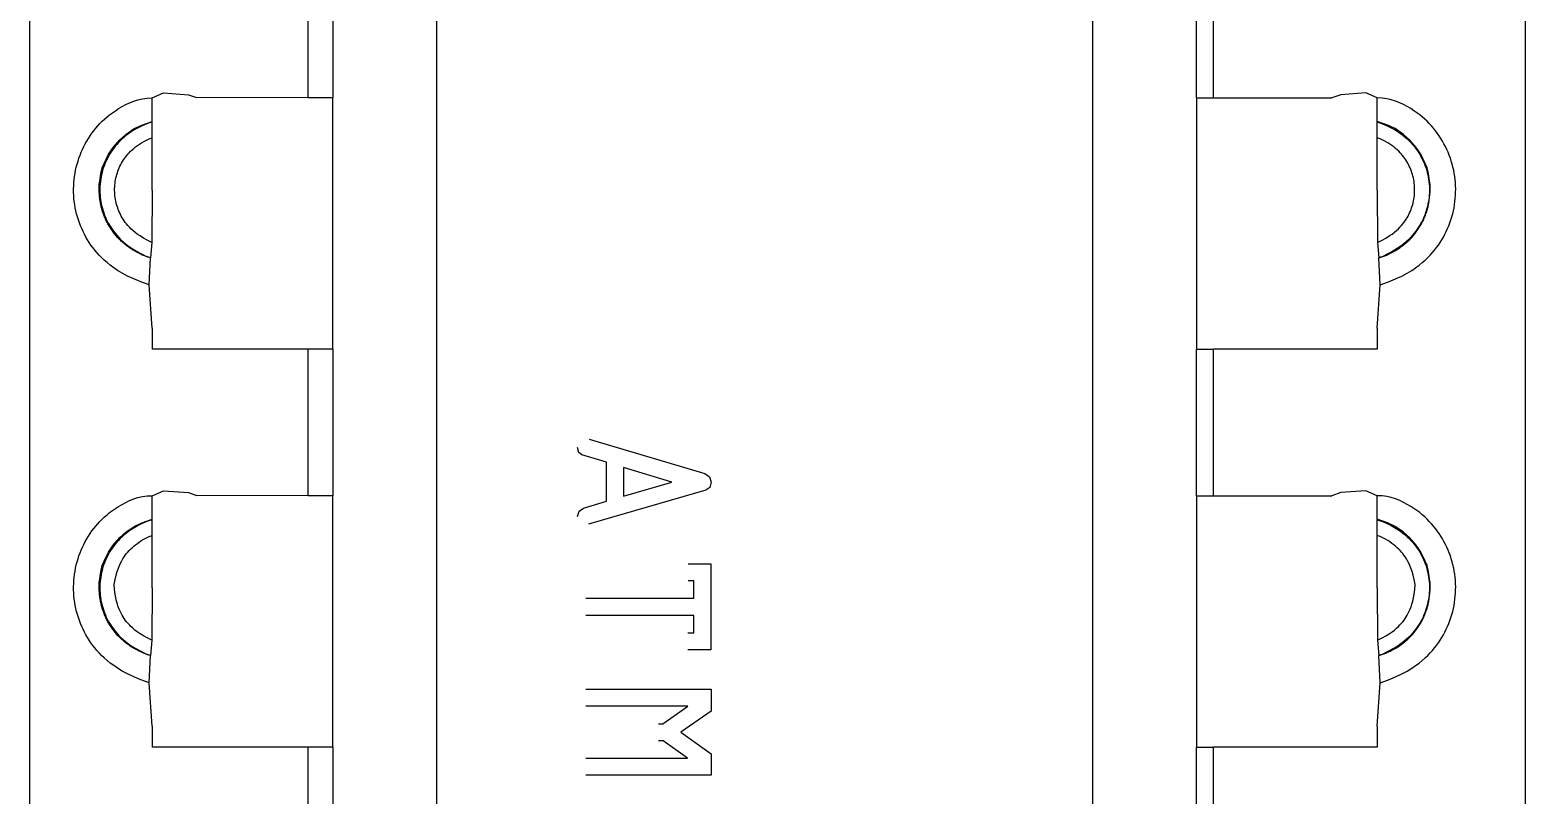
# Model space of a CAD drawing. Header units: inches. Extents: x 0 to 16.6, y 0 to 10.6.
# Drawn here: x 4.624 to 5.263, y 7.896 to 8.222 of the extents above; entities that cross this region are included whole.
import ezdxf

# ---------------------------------------------------------------- set-up
doc = ezdxf.new("R2010")
doc.units = ezdxf.units.IN
doc.header["$LTSCALE"] = 0.5
doc.header["$MEASUREMENT"] = 0
doc.layers.add('Edges', color=7, linetype='Continuous')

# ---------------------------------------------------------------- blocks, each defined once
blk = doc.blocks.new('Arduino Uno pl')
at = {"layer": 'Edges'}
for p, q in [((0.6748, 2.3532), (0.6748, 37.9194)), ((10.2996, 37.9194), (10.2996, 2.3532)), ((3.2923, 37.2056), (3.2923, 2.9744)), ((7.5167, 2.9744), (7.5167, 37.2056)), ((2.4668, 27.1789), (2.4668, 28.3648)), ((2.6239, 28.3648), (2.6239, 27.1789)), ((8.1851, 27.1789), (8.1851, 28.3648)), ((8.2932, 27.1789), (8.2932, 28.3648)), ((1.4608, 27.1789), (1.5349, 27.2117)), ((1.4608, 27.0281), (1.4608, 27.1789)), ((1.5349, 27.2117), (1.6963, 27.1994)), ((1.6963, 27.1994), (1.7465, 27.1816)), ((2.4668, 27.1789), (1.7465, 27.1816)), ((2.6239, 27.1789), (2.4668, 27.1789)), ((2.6239, 25.5616), (2.6239, 27.1789)), ((8.1851, 27.1789), (8.1851, 25.5616)), ((8.1851, 27.1789), (8.2932, 27.1789)), ((8.2932, 27.1789), (9.0546, 27.1789)), ((9.1127, 27.1994), (9.0546, 27.1789)), ((9.2741, 27.2117), (9.1127, 27.1994)), ((9.3482, 27.1789), (9.2741, 27.2117)), ((9.3482, 27.0281), (9.3482, 27.1789)), ((1.4608, 26.9231), (1.4608, 27.0281)), ((9.3482, 26.9231), (9.3482, 27.0281)), ((1.4608, 26.5859), (1.4608, 26.9231)), ((9.3482, 26.5859), (9.3482, 26.9231)), ((1.4608, 26.5859), (1.4591, 26.2492)), ((9.3482, 26.5859), (9.3499, 26.2492)), ((1.4591, 26.2492), (1.4505, 26.15)), ((9.3499, 26.2492), (9.3585, 26.15)), ((1.4505, 26.15), (1.4004, 26.1676)), ((1.429, 26.1571), (1.4507, 26.1529)), ((1.4423, 25.9754), (1.4505, 26.15)), ((9.38, 26.1571), (9.3583, 26.1529)), ((9.3585, 26.15), (9.4085, 26.1676)), ((9.3666, 25.9754), (9.3585, 26.15)), ((1.4608, 25.6964), (1.4423, 25.9754)), ((9.3482, 25.6964), (9.3666, 25.9754)), ((1.4608, 25.6964), (1.4608, 25.5616)), ((9.3482, 25.6964), (9.3482, 25.5616)), ((2.4668, 25.5616), (1.4608, 25.5616)), ((2.4668, 24.6182), (2.4668, 25.5616)), ((2.6239, 25.5616), (2.4668, 25.5616)), ((2.6239, 25.5616), (2.6239, 24.6182)), ((8.1851, 24.6182), (8.1851, 25.5616)), ((8.1851, 25.5616), (8.2932, 25.5616)), ((8.2932, 24.6182), (8.2932, 25.5616)), ((9.3482, 25.5616), (8.2932, 25.5616)), ((4.2089, 24.898), (4.1996, 24.9294)), ((4.2753, 24.9819), (5.0192, 24.7613)), ((4.2286, 24.8816), (4.2089, 24.898)), ((4.3866, 24.8338), (4.2286, 24.8816)), ((4.3866, 24.5829), (4.3866, 24.8338)), ((4.8079, 24.7066), (4.4966, 24.8006)), ((4.4966, 24.8006), (4.4966, 24.6152)), ((5.0192, 24.7613), (5.0495, 24.7408)), ((5.0495, 24.7408), (5.0596, 24.7058)), ((1.4608, 24.6182), (1.5349, 24.6511)), ((1.5349, 24.6511), (1.6963, 24.6388)), ((5.0253, 24.6544), (4.2701, 24.4359)), ((4.4966, 24.6152), (4.8079, 24.7066)), ((5.051, 24.6725), (5.0253, 24.6544)), ((5.0596, 24.7058), (5.051, 24.6725)), ((9.2741, 24.6511), (9.1127, 24.6388)), ((9.3482, 24.6182), (9.2741, 24.6511)), ((1.4608, 24.4675), (1.4608, 24.6182)), ((1.6963, 24.6388), (1.7465, 24.621)), ((2.4668, 24.6182), (1.7465, 24.621)), ((2.6239, 24.6182), (2.4668, 24.6182)), ((2.6239, 23.001), (2.6239, 24.6182)), ((4.2391, 24.5396), (4.3866, 24.5829)), ((8.1851, 24.6182), (8.1851, 23.001)), ((8.1851, 24.6182), (8.2932, 24.6182)), ((8.2932, 24.6182), (9.0546, 24.6182)), ((9.1127, 24.6388), (9.0546, 24.6182)), ((9.3482, 24.4675), (9.3482, 24.6182)), ((1.4608, 24.3625), (1.4608, 24.4675)), ((4.1996, 24.4848), (4.2095, 24.52)), ((4.2095, 24.52), (4.2391, 24.5396)), ((9.3482, 24.3625), (9.3482, 24.4675)), ((1.4608, 24.0253), (1.4608, 24.3625)), ((9.3482, 24.0253), (9.3482, 24.3625)), ((4.9114, 24.1795), (5.0583, 24.1795)), ((5.0583, 24.1795), (5.0583, 23.6263)), ((4.9496, 24.0699), (4.9114, 24.0699)), ((4.9496, 23.959), (4.9496, 24.0699)), ((1.4608, 24.0253), (1.4591, 23.6886)), ((9.3482, 24.0253), (9.3499, 23.6886)), ((4.254, 23.959), (4.9496, 23.959)), ((4.9496, 23.8481), (4.254, 23.8481)), ((4.9496, 23.7372), (4.9496, 23.8481)), ((1.4591, 23.6886), (1.4505, 23.5894)), ((4.9101, 23.7372), (4.9496, 23.7372)), ((9.3499, 23.6886), (9.3585, 23.5894)), ((1.429, 23.5965), (1.4507, 23.5923)), ((1.4423, 23.4148), (1.4505, 23.5894)), ((5.0583, 23.6263), (4.9101, 23.6263)), ((9.38, 23.5965), (9.3583, 23.5923)), ((9.3666, 23.4148), (9.3585, 23.5894)), ((1.4608, 23.1358), (1.4423, 23.4148)), ((9.3482, 23.1358), (9.3666, 23.4148)), ((4.254, 23.3739), (5.0596, 23.3739)), ((5.0596, 23.3739), (5.0596, 23.2321)), ((4.9101, 23.2643), (4.254, 23.2643)), ((4.7496, 23.1507), (4.9101, 23.2643)), ((5.0596, 23.2321), (4.8648, 23.0975)), ((1.4608, 23.1358), (1.4608, 23.001)), ((4.7218, 23.1507), (4.7496, 23.1507)), ((9.3482, 23.1358), (9.3482, 23.001)), ((4.7522, 23.0412), (4.7218, 23.0412)), ((4.9075, 22.9303), (4.7522, 23.0412)), ((4.8648, 23.0975), (5.0596, 22.9584)), ((2.4668, 23.001), (1.4608, 23.001)), ((2.4668, 22.0576), (2.4668, 23.001)), ((2.6239, 23.001), (2.4668, 23.001)), ((2.6239, 23.001), (2.6239, 22.0576)), ((4.254, 22.9303), (4.9075, 22.9303)), ((5.0596, 22.9584), (5.0596, 22.8194)), ((8.1851, 22.0576), (8.1851, 23.001)), ((8.1851, 23.001), (8.2932, 23.001)), ((8.2932, 22.0576), (8.2932, 23.001)), ((9.3482, 23.001), (8.2932, 23.001)), ((5.0596, 22.8194), (4.254, 22.8194))]:
    blk.add_line(p, q, dxfattribs=at)
for points in [[(1.4423, 25.9754), (1.3889, 25.9953), (1.3428, 26.0145), (1.303, 26.0331), (1.2689, 26.0511), (1.2395, 26.0687), (1.214, 26.0858), (1.1917, 26.1026), (1.1717, 26.119), (1.1533, 26.1353), (1.1362, 26.1514), (1.1204, 26.1675), (1.1058, 26.1835), (1.0921, 26.1996), (1.0794, 26.2158), (1.0675, 26.2323), (1.0562, 26.2491), (1.0455, 26.2662), (1.0353, 26.2836), (1.0258, 26.3014), (1.0168, 26.3195), (1.0084, 26.3379), (1.0006, 26.3565), (0.9934, 26.3754), (0.9868, 26.3945), (0.9809, 26.4138), (0.9755, 26.4333), (0.9709, 26.453), (0.9668, 26.4728), (0.9634, 26.4927), (0.9607, 26.5128), (0.9586, 26.5329), (0.9571, 26.5531), (0.9563, 26.5733), (0.9562, 26.5935), (0.9567, 26.6137), (0.9579, 26.6339), (0.9598, 26.654), (0.9622, 26.6741), (0.9654, 26.6941), (0.9692, 26.714), (0.9736, 26.7337), (0.9787, 26.7533), (0.9844, 26.7726), (0.9907, 26.7918), (0.9976, 26.8108), (1.0052, 26.8296), (1.0134, 26.848), (1.0221, 26.8662), (1.0315, 26.8841), (1.0414, 26.9017), (1.0519, 26.919), (1.0629, 26.9358), (1.0745, 26.9524), (1.0866, 26.9685), (1.0992, 26.9842), (1.1123, 26.9995), (1.126, 27.0144), (1.1402, 27.0288), (1.1553, 27.043), (1.1711, 27.0568), (1.188, 27.0705), (1.206, 27.084), (1.2252, 27.0973), (1.2459, 27.1106), (1.268, 27.1238), (1.2915, 27.1366), (1.3165, 27.1484), (1.3428, 27.159), (1.3704, 27.1677), (1.3993, 27.1742), (1.4295, 27.1781), (1.4608, 27.1789)], [(9.3666, 25.9754), (9.42, 25.9953), (9.4662, 26.0145), (9.5059, 26.0331), (9.5401, 26.0511), (9.5695, 26.0687), (9.595, 26.0858), (9.6173, 26.1026), (9.6373, 26.119), (9.6557, 26.1353), (9.6727, 26.1514), (9.6885, 26.1675), (9.7032, 26.1835), (9.7168, 26.1996), (9.7296, 26.2158), (9.7415, 26.2323), (9.7528, 26.2491), (9.7635, 26.2662), (9.7736, 26.2836), (9.7832, 26.3014), (9.7922, 26.3195), (9.8006, 26.3379), (9.8084, 26.3565), (9.8156, 26.3754), (9.8222, 26.3945), (9.8281, 26.4138), (9.8334, 26.4333), (9.8381, 26.453), (9.8421, 26.4728), (9.8455, 26.4927), (9.8483, 26.5128), (9.8504, 26.5329), (9.8518, 26.5531), (9.8526, 26.5733), (9.8528, 26.5935), (9.8522, 26.6137), (9.851, 26.6339), (9.8492, 26.654), (9.8467, 26.6741), (9.8436, 26.6941), (9.8398, 26.714), (9.8354, 26.7337), (9.8303, 26.7533), (9.8246, 26.7726), (9.8183, 26.7918), (9.8113, 26.8108), (9.8038, 26.8296), (9.7956, 26.848), (9.7869, 26.8662), (9.7775, 26.8841), (9.7676, 26.9017), (9.7571, 26.919), (9.7461, 26.9358), (9.7345, 26.9524), (9.7224, 26.9685), (9.7098, 26.9842), (9.6966, 26.9995), (9.683, 27.0144), (9.6687, 27.0288), (9.6537, 27.043), (9.6378, 27.0568), (9.621, 27.0705), (9.603, 27.084), (9.5837, 27.0973), (9.5631, 27.1106), (9.541, 27.1238), (9.5175, 27.1366), (9.4925, 27.1484), (9.4662, 27.159), (9.4385, 27.1677), (9.4096, 27.1742), (9.3795, 27.1781), (9.3482, 27.1789)], [(1.4608, 27.025), (1.4276, 27.0125), (1.3982, 27), (1.3724, 26.9876), (1.3496, 26.9753), (1.3295, 26.963), (1.3117, 26.9508), (1.2957, 26.9387), (1.2813, 26.9268), (1.2679, 26.915), (1.2556, 26.9033), (1.2441, 26.8917), (1.2335, 26.8801), (1.2236, 26.8684), (1.2144, 26.8567), (1.2057, 26.8447), (1.1976, 26.8326), (1.1898, 26.8202), (1.1825, 26.8076), (1.1755, 26.7947), (1.169, 26.7816), (1.1629, 26.7683), (1.1573, 26.7548), (1.1521, 26.7411), (1.1473, 26.7273), (1.143, 26.7133), (1.1391, 26.6991), (1.1357, 26.6849), (1.1328, 26.6705), (1.1303, 26.6561), (1.1283, 26.6416), (1.1268, 26.627), (1.1258, 26.6124), (1.1252, 26.5977), (1.1251, 26.5831), (1.1255, 26.5684), (1.1263, 26.5538), (1.1277, 26.5392), (1.1295, 26.5247), (1.1317, 26.5102), (1.1345, 26.4958), (1.1377, 26.4815), (1.1413, 26.4673), (1.1455, 26.4533), (1.1501, 26.4394), (1.1551, 26.4256), (1.1606, 26.412), (1.1665, 26.3986), (1.1728, 26.3854), (1.1796, 26.3725), (1.1869, 26.3596), (1.1947, 26.3469), (1.2033, 26.3342), (1.2126, 26.3215), (1.2226, 26.3086), (1.2336, 26.2957), (1.2456, 26.2824), (1.2587, 26.269), (1.2734, 26.2551), (1.2904, 26.2407), (1.3101, 26.2256), (1.3333, 26.2099), (1.3604, 26.1933), (1.3921, 26.1757), (1.429, 26.1571)], [(1.1396, 26.7298), (1.1529, 26.7577), (1.1809, 26.8164), (1.2108, 26.8605), (1.253, 26.9099), (1.2932, 26.9447), (1.3465, 26.9815), (1.3943, 27.0046), (1.4608, 27.0281)], [(9.6693, 26.7298), (9.656, 26.7577), (9.628, 26.8164), (9.5981, 26.8605), (9.556, 26.9099), (9.5158, 26.9447), (9.4624, 26.9815), (9.4146, 27.0046), (9.3482, 27.0281)], [(9.3482, 27.025), (9.3814, 27.0125), (9.4107, 27), (9.4366, 26.9876), (9.4594, 26.9753), (9.4795, 26.963), (9.4973, 26.9508), (9.5132, 26.9387), (9.5277, 26.9268), (9.541, 26.915), (9.5534, 26.9033), (9.5648, 26.8917), (9.5755, 26.8801), (9.5853, 26.8684), (9.5946, 26.8567), (9.6032, 26.8447), (9.6114, 26.8326), (9.6192, 26.8202), (9.6265, 26.8076), (9.6334, 26.7947), (9.64, 26.7816), (9.646, 26.7683), (9.6517, 26.7548), (9.6569, 26.7411), (9.6617, 26.7273), (9.666, 26.7133), (9.6698, 26.6991), (9.6732, 26.6849), (9.6762, 26.6705), (9.6786, 26.6561), (9.6806, 26.6416), (9.6822, 26.627), (9.6832, 26.6124), (9.6838, 26.5977), (9.6839, 26.5831), (9.6835, 26.5684), (9.6826, 26.5538), (9.6813, 26.5392), (9.6795, 26.5247), (9.6772, 26.5102), (9.6745, 26.4958), (9.6713, 26.4815), (9.6676, 26.4673), (9.6635, 26.4533), (9.6589, 26.4394), (9.6539, 26.4256), (9.6484, 26.412), (9.6425, 26.3986), (9.6362, 26.3854), (9.6294, 26.3725), (9.6221, 26.3596), (9.6142, 26.3469), (9.6057, 26.3342), (9.5964, 26.3215), (9.5863, 26.3086), (9.5753, 26.2957), (9.5634, 26.2824), (9.5503, 26.269), (9.5356, 26.2551), (9.5186, 26.2407), (9.4988, 26.2256), (9.4757, 26.2099), (9.4485, 26.1933), (9.4168, 26.1757), (9.38, 26.1571)], [(1.4591, 26.2492), (1.4301, 26.2639), (1.4052, 26.2777), (1.3838, 26.2907), (1.3656, 26.3031), (1.3501, 26.3149), (1.3368, 26.3262), (1.3252, 26.3371), (1.3149, 26.3477), (1.3055, 26.3581), (1.2969, 26.3683), (1.2889, 26.3784), (1.2817, 26.3884), (1.275, 26.3984), (1.2688, 26.4084), (1.263, 26.4185), (1.2577, 26.4287), (1.2527, 26.4391), (1.2481, 26.4496), (1.2438, 26.4602), (1.2398, 26.4711), (1.2362, 26.482), (1.233, 26.493), (1.2301, 26.5042), (1.2276, 26.5154), (1.2254, 26.5267), (1.2236, 26.5381), (1.2222, 26.5495), (1.2212, 26.561), (1.2205, 26.5725), (1.2202, 26.584), (1.2203, 26.5955), (1.2207, 26.607), (1.2216, 26.6185), (1.2228, 26.63), (1.2243, 26.6414), (1.2263, 26.6527), (1.2286, 26.664), (1.2312, 26.6752), (1.2343, 26.6863), (1.2377, 26.6973), (1.2414, 26.7082), (1.2455, 26.7189), (1.2499, 26.7295), (1.2547, 26.74), (1.2599, 26.7503), (1.2653, 26.7604), (1.2711, 26.7704), (1.2772, 26.7801), (1.2836, 26.7896), (1.2904, 26.799), (1.2977, 26.8083), (1.3054, 26.8174), (1.3138, 26.8266), (1.3228, 26.8357), (1.3325, 26.8449), (1.3429, 26.8541), (1.3543, 26.8635), (1.3665, 26.8729), (1.3796, 26.8821), (1.3937, 26.8912), (1.4089, 26.8999), (1.4251, 26.9082), (1.4424, 26.916), (1.4608, 26.9231)], [(9.3499, 26.2492), (9.3789, 26.2639), (9.4038, 26.2777), (9.4251, 26.2907), (9.4433, 26.3031), (9.4589, 26.3149), (9.4722, 26.3262), (9.4838, 26.3371), (9.4941, 26.3477), (9.5035, 26.3581), (9.5121, 26.3683), (9.52, 26.3784), (9.5273, 26.3884), (9.534, 26.3984), (9.5402, 26.4084), (9.5459, 26.4185), (9.5513, 26.4287), (9.5562, 26.4391), (9.5609, 26.4496), (9.5652, 26.4602), (9.5691, 26.4711), (9.5727, 26.482), (9.576, 26.493), (9.5789, 26.5042), (9.5814, 26.5154), (9.5835, 26.5267), (9.5853, 26.5381), (9.5867, 26.5495), (9.5878, 26.561), (9.5884, 26.5725), (9.5887, 26.584), (9.5887, 26.5955), (9.5882, 26.607), (9.5874, 26.6185), (9.5862, 26.63), (9.5846, 26.6414), (9.5827, 26.6527), (9.5804, 26.664), (9.5777, 26.6752), (9.5747, 26.6863), (9.5713, 26.6973), (9.5676, 26.7082), (9.5635, 26.7189), (9.559, 26.7295), (9.5542, 26.74), (9.5491, 26.7503), (9.5437, 26.7604), (9.5379, 26.7704), (9.5318, 26.7801), (9.5254, 26.7896), (9.5186, 26.799), (9.5113, 26.8083), (9.5035, 26.8174), (9.4952, 26.8266), (9.4862, 26.8357), (9.4765, 26.8449), (9.466, 26.8541), (9.4547, 26.8635), (9.4425, 26.8729), (9.4293, 26.8821), (9.4152, 26.8912), (9.4001, 26.8999), (9.3839, 26.9082), (9.3666, 26.916), (9.3482, 26.9231)], [(1.4004, 26.1676), (1.3802, 26.1776), (1.363, 26.1865), (1.3485, 26.1945), (1.3361, 26.2017), (1.3256, 26.2083), (1.3166, 26.2143), (1.3086, 26.22), (1.3012, 26.2256), (1.2942, 26.231), (1.2874, 26.2364), (1.2808, 26.2418), (1.2746, 26.2472), (1.2685, 26.2525), (1.2627, 26.2577), (1.2572, 26.263), (1.2518, 26.2682), (1.2467, 26.2733), (1.2418, 26.2785), (1.237, 26.2837), (1.2324, 26.289), (1.2279, 26.2943), (1.2234, 26.2998), (1.219, 26.3054), (1.2145, 26.3112), (1.2101, 26.3172), (1.2057, 26.3234), (1.2012, 26.3297), (1.1969, 26.3361), (1.1926, 26.3425), (1.1885, 26.349), (1.1845, 26.3555), (1.1807, 26.3619), (1.1771, 26.3682), (1.1736, 26.3745), (1.1704, 26.3808), (1.1673, 26.3871), (1.1643, 26.3934), (1.1614, 26.3999), (1.1585, 26.4065), (1.1557, 26.4132), (1.153, 26.4202), (1.1503, 26.4273), (1.1476, 26.4345), (1.1451, 26.4418), (1.1426, 26.4492), (1.1403, 26.4565), (1.1381, 26.4638), (1.136, 26.471), (1.1342, 26.478), (1.1325, 26.4851), (1.1309, 26.4921), (1.1295, 26.4993), (1.1282, 26.5066), (1.127, 26.5143), (1.1259, 26.5224), (1.1248, 26.5309), (1.1238, 26.5399), (1.1229, 26.5493), (1.1221, 26.559), (1.1214, 26.5688), (1.1208, 26.5785), (1.1204, 26.588), (1.1202, 26.5971), (1.1202, 26.6058), (1.1205, 26.614), (1.1211, 26.6224), (1.1222, 26.632), (1.124, 26.6437), (1.1264, 26.6584), (1.1298, 26.677), (1.1341, 26.7005), (1.1396, 26.7298)], [(9.4085, 26.1676), (9.4287, 26.1776), (9.4459, 26.1865), (9.4605, 26.1945), (9.4728, 26.2017), (9.4833, 26.2083), (9.4924, 26.2143), (9.5004, 26.22), (9.5078, 26.2256), (9.5148, 26.231), (9.5216, 26.2364), (9.5281, 26.2418), (9.5344, 26.2472), (9.5404, 26.2525), (9.5462, 26.2577), (9.5518, 26.263), (9.5571, 26.2682), (9.5623, 26.2733), (9.5672, 26.2785), (9.5719, 26.2837), (9.5766, 26.289), (9.5811, 26.2943), (9.5856, 26.2998), (9.59, 26.3054), (9.5944, 26.3112), (9.5989, 26.3172), (9.6033, 26.3234), (9.6077, 26.3297), (9.6121, 26.3361), (9.6163, 26.3425), (9.6205, 26.349), (9.6245, 26.3555), (9.6283, 26.3619), (9.6319, 26.3682), (9.6353, 26.3745), (9.6386, 26.3808), (9.6417, 26.3871), (9.6447, 26.3934), (9.6476, 26.3999), (9.6504, 26.4065), (9.6532, 26.4132), (9.656, 26.4202), (9.6587, 26.4273), (9.6613, 26.4345), (9.6639, 26.4418), (9.6664, 26.4492), (9.6687, 26.4565), (9.6709, 26.4638), (9.6729, 26.471), (9.6748, 26.478), (9.6765, 26.4851), (9.6781, 26.4921), (9.6795, 26.4993), (9.6808, 26.5066), (9.682, 26.5143), (9.6831, 26.5224), (9.6842, 26.5309), (9.6851, 26.5399), (9.6861, 26.5493), (9.6869, 26.559), (9.6876, 26.5688), (9.6882, 26.5785), (9.6885, 26.588), (9.6887, 26.5971), (9.6887, 26.6058), (9.6885, 26.614), (9.6878, 26.6224), (9.6867, 26.632), (9.685, 26.6437), (9.6825, 26.6584), (9.6792, 26.677), (9.6748, 26.7005), (9.6693, 26.7298)], [(1.4423, 23.4148), (1.3889, 23.4347), (1.3428, 23.4539), (1.303, 23.4725), (1.2689, 23.4905), (1.2395, 23.5081), (1.214, 23.5252), (1.1917, 23.542), (1.1717, 23.5584), (1.1533, 23.5747), (1.1362, 23.5908), (1.1204, 23.6069), (1.1058, 23.6229), (1.0921, 23.639), (1.0794, 23.6552), (1.0675, 23.6717), (1.0562, 23.6885), (1.0455, 23.7056), (1.0353, 23.723), (1.0258, 23.7408), (1.0168, 23.7589), (1.0084, 23.7773), (1.0006, 23.7959), (0.9934, 23.8148), (0.9868, 23.8339), (0.9809, 23.8532), (0.9755, 23.8727), (0.9709, 23.8924), (0.9668, 23.9122), (0.9634, 23.9321), (0.9607, 23.9522), (0.9586, 23.9723), (0.9571, 23.9924), (0.9563, 24.0127), (0.9562, 24.0329), (0.9567, 24.0531), (0.9579, 24.0733), (0.9598, 24.0934), (0.9622, 24.1135), (0.9654, 24.1335), (0.9692, 24.1534), (0.9736, 24.1731), (0.9787, 24.1926), (0.9844, 24.212), (0.9907, 24.2312), (0.9976, 24.2502), (1.0052, 24.269), (1.0134, 24.2874), (1.0221, 24.3056), (1.0315, 24.3235), (1.0414, 24.3411), (1.0519, 24.3584), (1.0629, 24.3752), (1.0745, 24.3918), (1.0866, 24.4079), (1.0992, 24.4236), (1.1123, 24.4389), (1.126, 24.4538), (1.1402, 24.4682), (1.1553, 24.4824), (1.1711, 24.4962), (1.188, 24.5099), (1.206, 24.5233), (1.2252, 24.5367), (1.2459, 24.55), (1.268, 24.5632), (1.2915, 24.576), (1.3165, 24.5878), (1.3428, 24.5984), (1.3704, 24.6071), (1.3993, 24.6136), (1.4295, 24.6175), (1.4608, 24.6182)], [(9.3666, 23.4148), (9.42, 23.4347), (9.4662, 23.4539), (9.5059, 23.4725), (9.5401, 23.4905), (9.5695, 23.5081), (9.595, 23.5252), (9.6173, 23.542), (9.6373, 23.5584), (9.6557, 23.5747), (9.6727, 23.5908), (9.6885, 23.6069), (9.7032, 23.6229), (9.7168, 23.639), (9.7296, 23.6552), (9.7415, 23.6717), (9.7528, 23.6885), (9.7635, 23.7056), (9.7736, 23.723), (9.7832, 23.7408), (9.7922, 23.7589), (9.8006, 23.7773), (9.8084, 23.7959), (9.8156, 23.8148), (9.8222, 23.8339), (9.8281, 23.8532), (9.8334, 23.8727), (9.8381, 23.8924), (9.8421, 23.9122), (9.8455, 23.9321), (9.8483, 23.9522), (9.8504, 23.9723), (9.8518, 23.9924), (9.8526, 24.0127), (9.8528, 24.0329), (9.8522, 24.0531), (9.851, 24.0733), (9.8492, 24.0934), (9.8467, 24.1135), (9.8436, 24.1335), (9.8398, 24.1534), (9.8354, 24.1731), (9.8303, 24.1926), (9.8246, 24.212), (9.8183, 24.2312), (9.8113, 24.2502), (9.8038, 24.269), (9.7956, 24.2874), (9.7869, 24.3056), (9.7775, 24.3235), (9.7676, 24.3411), (9.7571, 24.3584), (9.7461, 24.3752), (9.7345, 24.3918), (9.7224, 24.4079), (9.7098, 24.4236), (9.6966, 24.4389), (9.683, 24.4538), (9.6687, 24.4682), (9.6537, 24.4824), (9.6378, 24.4962), (9.621, 24.5099), (9.603, 24.5233), (9.5837, 24.5367), (9.5631, 24.55), (9.541, 24.5632), (9.5175, 24.576), (9.4925, 24.5878), (9.4662, 24.5984), (9.4385, 24.6071), (9.4096, 24.6136), (9.3795, 24.6175), (9.3482, 24.6182)], [(1.4608, 24.4644), (1.4276, 24.4519), (1.3982, 24.4394), (1.3724, 24.427), (1.3496, 24.4147), (1.3295, 24.4024), (1.3117, 24.3902), (1.2957, 24.3781), (1.2813, 24.3662), (1.2679, 24.3544), (1.2556, 24.3427), (1.2441, 24.3311), (1.2335, 24.3195), (1.2236, 24.3078), (1.2144, 24.2961), (1.2057, 24.2841), (1.1976, 24.272), (1.1898, 24.2596), (1.1825, 24.247), (1.1755, 24.2341), (1.169, 24.221), (1.1629, 24.2077), (1.1573, 24.1942), (1.1521, 24.1805), (1.1473, 24.1666), (1.143, 24.1527), (1.1391, 24.1385), (1.1357, 24.1243), (1.1328, 24.1099), (1.1303, 24.0955), (1.1283, 24.081), (1.1268, 24.0664), (1.1258, 24.0518), (1.1252, 24.0371), (1.1251, 24.0225), (1.1255, 24.0078), (1.1263, 23.9932), (1.1277, 23.9786), (1.1295, 23.9641), (1.1317, 23.9496), (1.1345, 23.9352), (1.1377, 23.9209), (1.1413, 23.9067), (1.1455, 23.8927), (1.1501, 23.8788), (1.1551, 23.865), (1.1606, 23.8514), (1.1665, 23.838), (1.1728, 23.8248), (1.1796, 23.8119), (1.1869, 23.799), (1.1947, 23.7863), (1.2033, 23.7736), (1.2126, 23.7609), (1.2226, 23.748), (1.2336, 23.735), (1.2456, 23.7218), (1.2587, 23.7084), (1.2734, 23.6945), (1.2904, 23.6801), (1.3101, 23.665), (1.3333, 23.6493), (1.3604, 23.6327), (1.3921, 23.6151), (1.429, 23.5965)], [(1.1396, 24.1692), (1.1529, 24.1971), (1.1809, 24.2558), (1.2108, 24.2999), (1.253, 24.3493), (1.2932, 24.3841), (1.3465, 24.4209), (1.3943, 24.444), (1.4608, 24.4675)], [(9.6693, 24.1692), (9.656, 24.1971), (9.628, 24.2558), (9.5981, 24.2999), (9.556, 24.3493), (9.5158, 24.3841), (9.4624, 24.4209), (9.4146, 24.444), (9.3482, 24.4675)], [(9.3482, 24.4644), (9.3814, 24.4519), (9.4107, 24.4394), (9.4366, 24.427), (9.4594, 24.4147), (9.4795, 24.4024), (9.4973, 24.3902), (9.5132, 24.3781), (9.5277, 24.3662), (9.541, 24.3544), (9.5534, 24.3427), (9.5648, 24.3311), (9.5755, 24.3195), (9.5853, 24.3078), (9.5946, 24.2961), (9.6032, 24.2841), (9.6114, 24.272), (9.6192, 24.2596), (9.6265, 24.247), (9.6334, 24.2341), (9.64, 24.221), (9.646, 24.2077), (9.6517, 24.1942), (9.6569, 24.1805), (9.6617, 24.1666), (9.666, 24.1527), (9.6698, 24.1385), (9.6732, 24.1243), (9.6762, 24.1099), (9.6786, 24.0955), (9.6806, 24.081), (9.6822, 24.0664), (9.6832, 24.0518), (9.6838, 24.0371), (9.6839, 24.0225), (9.6835, 24.0078), (9.6826, 23.9932), (9.6813, 23.9786), (9.6795, 23.9641), (9.6772, 23.9496), (9.6745, 23.9352), (9.6713, 23.9209), (9.6676, 23.9067), (9.6635, 23.8927), (9.6589, 23.8788), (9.6539, 23.865), (9.6484, 23.8514), (9.6425, 23.838), (9.6362, 23.8248), (9.6294, 23.8119), (9.6221, 23.799), (9.6142, 23.7863), (9.6057, 23.7736), (9.5964, 23.7609), (9.5863, 23.748), (9.5753, 23.735), (9.5634, 23.7218), (9.5503, 23.7084), (9.5356, 23.6945), (9.5186, 23.6801), (9.4988, 23.665), (9.4757, 23.6493), (9.4485, 23.6327), (9.4168, 23.6151), (9.38, 23.5965)], [(1.2167, 24.0466), (1.2233, 24.0787), (1.2301, 24.1065), (1.2371, 24.1306), (1.2442, 24.1516), (1.2515, 24.1698), (1.2589, 24.1857), (1.2663, 24.1998), (1.2738, 24.2125), (1.2814, 24.2244), (1.289, 24.2355), (1.2968, 24.246), (1.305, 24.256), (1.3136, 24.2656), (1.3227, 24.275), (1.3325, 24.2843), (1.3429, 24.2935), (1.3543, 24.3029), (1.3665, 24.3123), (1.3796, 24.3215), (1.3937, 24.3306), (1.4089, 24.3393), (1.4251, 24.3476), (1.4424, 24.3554), (1.4608, 24.3625)], [(9.5922, 24.0466), (9.5857, 24.0787), (9.5789, 24.1065), (9.5719, 24.1306), (9.5648, 24.1516), (9.5575, 24.1698), (9.5501, 24.1857), (9.5426, 24.1998), (9.5351, 24.2125), (9.5276, 24.2244), (9.52, 24.2355), (9.5121, 24.246), (9.504, 24.256), (9.4954, 24.2656), (9.4863, 24.275), (9.4765, 24.2843), (9.466, 24.2935), (9.4547, 24.3029), (9.4425, 24.3123), (9.4293, 24.3215), (9.4152, 24.3306), (9.4001, 24.3393), (9.3839, 24.3476), (9.3666, 24.3554), (9.3482, 24.3625)], [(1.4505, 23.5894), (1.4326, 23.5958), (1.4166, 23.602), (1.4023, 23.6078), (1.3894, 23.6134), (1.3778, 23.6187), (1.3674, 23.6238), (1.358, 23.6286), (1.3495, 23.6332), (1.3416, 23.6377), (1.3343, 23.642), (1.3275, 23.6462), (1.3211, 23.6503), (1.315, 23.6545), (1.3091, 23.6587), (1.3033, 23.663), (1.2975, 23.6675), (1.2917, 23.6721), (1.2858, 23.6769), (1.28, 23.6818), (1.2741, 23.6869), (1.2683, 23.692), (1.2627, 23.6972), (1.2572, 23.7024), (1.2518, 23.7076), (1.2467, 23.7127), (1.2418, 23.7179), (1.237, 23.7231), (1.2324, 23.7284), (1.2279, 23.7337), (1.2234, 23.7392), (1.219, 23.7448), (1.2145, 23.7506), (1.2101, 23.7566), (1.2057, 23.7628), (1.2012, 23.7691), (1.1969, 23.7755), (1.1926, 23.7819), (1.1885, 23.7884), (1.1845, 23.7949), (1.1807, 23.8013), (1.1771, 23.8076), (1.1736, 23.8139), (1.1704, 23.8202), (1.1673, 23.8265), (1.1643, 23.8328), (1.1614, 23.8393), (1.1585, 23.8458), (1.1557, 23.8526), (1.153, 23.8596), (1.1503, 23.8667), (1.1476, 23.8739), (1.1451, 23.8812), (1.1426, 23.8886), (1.1403, 23.8959), (1.1381, 23.9032), (1.136, 23.9104), (1.1342, 23.9174), (1.1325, 23.9245), (1.1309, 23.9315), (1.1295, 23.9387), (1.1282, 23.946), (1.127, 23.9537), (1.1259, 23.9618), (1.1248, 23.9703), (1.1238, 23.9793), (1.1229, 23.9887), (1.1221, 23.9984), (1.1214, 24.0082), (1.1208, 24.0179), (1.1204, 24.0274), (1.1202, 24.0365), (1.1202, 24.0452), (1.1205, 24.0533), (1.1211, 24.0618), (1.1222, 24.0714), (1.124, 24.0831), (1.1264, 24.0978), (1.1298, 24.1164), (1.1341, 24.1399), (1.1396, 24.1692)], [(9.3585, 23.5894), (9.3763, 23.5958), (9.3923, 23.602), (9.4067, 23.6078), (9.4196, 23.6134), (9.4311, 23.6187), (9.4415, 23.6238), (9.4509, 23.6286), (9.4595, 23.6332), (9.4674, 23.6377), (9.4747, 23.642), (9.4815, 23.6462), (9.4879, 23.6503), (9.494, 23.6545), (9.4999, 23.6587), (9.5057, 23.663), (9.5114, 23.6675), (9.5173, 23.6721), (9.5231, 23.6769), (9.529, 23.6818), (9.5349, 23.6869), (9.5406, 23.692), (9.5463, 23.6972), (9.5518, 23.7024), (9.5571, 23.7076), (9.5623, 23.7127), (9.5672, 23.7179), (9.5719, 23.7231), (9.5766, 23.7284), (9.5811, 23.7337), (9.5856, 23.7392), (9.59, 23.7448), (9.5944, 23.7506), (9.5989, 23.7566), (9.6033, 23.7628), (9.6077, 23.7691), (9.6121, 23.7755), (9.6163, 23.7819), (9.6205, 23.7884), (9.6245, 23.7949), (9.6283, 23.8013), (9.6319, 23.8076), (9.6353, 23.8139), (9.6386, 23.8202), (9.6417, 23.8265), (9.6447, 23.8328), (9.6476, 23.8393), (9.6504, 23.8458), (9.6532, 23.8526), (9.656, 23.8596), (9.6587, 23.8667), (9.6613, 23.8739), (9.6639, 23.8812), (9.6664, 23.8886), (9.6687, 23.8959), (9.6709, 23.9032), (9.6729, 23.9104), (9.6748, 23.9174), (9.6765, 23.9245), (9.6781, 23.9315), (9.6795, 23.9387), (9.6808, 23.946), (9.682, 23.9537), (9.6831, 23.9618), (9.6842, 23.9703), (9.6851, 23.9793), (9.6861, 23.9887), (9.6869, 23.9984), (9.6876, 24.0082), (9.6882, 24.0179), (9.6885, 24.0274), (9.6887, 24.0365), (9.6887, 24.0452), (9.6885, 24.0533), (9.6878, 24.0618), (9.6867, 24.0714), (9.685, 24.0831), (9.6825, 24.0978), (9.6792, 24.1164), (9.6748, 24.1399), (9.6693, 24.1692)], [(1.4591, 23.6886), (1.4301, 23.7033), (1.4052, 23.7171), (1.3838, 23.7301), (1.3656, 23.7425), (1.3501, 23.7543), (1.3368, 23.7656), (1.3252, 23.7765), (1.3149, 23.7871), (1.3055, 23.7975), (1.2968, 23.8078), (1.2888, 23.8182), (1.2813, 23.8287), (1.2743, 23.8396), (1.2677, 23.8509), (1.2613, 23.8628), (1.2552, 23.8754), (1.2491, 23.8889), (1.2433, 23.9038), (1.2377, 23.9204), (1.2324, 23.9393), (1.2276, 23.9609), (1.2234, 23.9857), (1.2197, 24.0141), (1.2167, 24.0466)], [(9.3499, 23.6886), (9.3789, 23.7033), (9.4038, 23.7171), (9.4251, 23.7301), (9.4433, 23.7425), (9.4589, 23.7543), (9.4722, 23.7656), (9.4838, 23.7765), (9.4941, 23.7871), (9.5035, 23.7975), (9.5121, 23.8078), (9.5202, 23.8182), (9.5276, 23.8287), (9.5346, 23.8396), (9.5413, 23.8509), (9.5476, 23.8628), (9.5538, 23.8754), (9.5598, 23.8889), (9.5657, 23.9038), (9.5713, 23.9204), (9.5765, 23.9393), (9.5813, 23.9609), (9.5856, 23.9857), (9.5893, 24.0141), (9.5922, 24.0466)]]:
    blk.add_lwpolyline(points, dxfattribs=at)

msp = doc.modelspace()

# ---------------------------------------------------------------- block references
at = {"xscale": 0.0663341395878071, "yscale": 0.0663341395878071, "zscale": 0.0663341395878071, "rotation": 360}
msp.add_blockref('Arduino Uno pl', (4.57957, 6.39029), dxfattribs=at)

doc.saveas('drawing.dxf')
